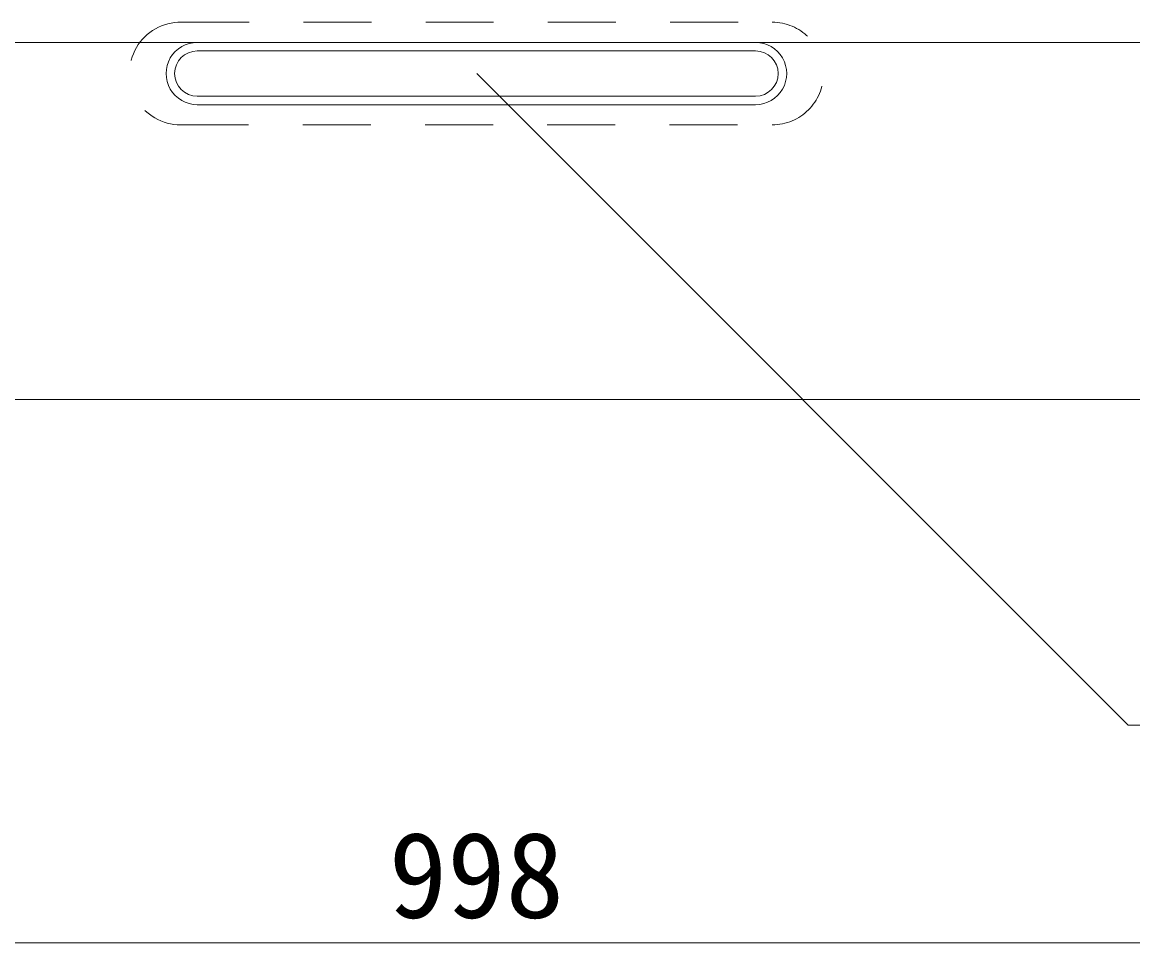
# Model space of a CAD drawing. Units: millimetres, scale not verified. Extents: x -44570 to -19804, y 69050 to 91573.
# Drawn here: x -38301.5 to -37933.5, y 71892.2 to 72197.2 of the extents above; entities that cross this region are included whole.
import ezdxf
from ezdxf.enums import TextEntityAlignment as Align

# ---------------------------------------------------------------- set-up
doc = ezdxf.new("R2010")
doc.units = ezdxf.units.MM
doc.header["$LTSCALE"] = 30
doc.linetypes.add('USER1', pattern=[1.35, 0.75, -0.6])
doc.layers.add('寸法線', color=7, linetype='Continuous', lineweight=9)
doc.layers.add('本体', color=2, linetype='Continuous', lineweight=9)
doc.styles.add('ＭＳ ゴシック', font='')
doc.styles.get('ＭＳ ゴシック').set_extended_font_data('MS Gothic')

# ---------------------------------------------------------------- blocks, each defined once
blk = doc.blocks.new('filled_arrow')
at = {"color": 0, "linetype": 'Continuous', "lineweight": -2}
blk.add_solid([(7.5, 1.25), (0, 0), (7.5, -1.25)], dxfattribs=at)

msp = doc.modelspace()

# ---------------------------------------------------------------- linework, layer by layer
at = {"layer": '寸法線'}
msp.add_line((-38649.97, 71892.24), (-37651.97, 71892.24), dxfattribs=at)
msp.add_lwpolyline([(-38150.88, 72180.16), (-37935.03, 71964.31), (-37729.82, 71964.31)], dxfattribs=at)
at = {"layer": '本体', "color": 4, "linetype": 'USER1', "lineweight": 5}
for p, q in [((-38248.78, 72197.16), (-38052.97, 72197.16)), ((-38248.97, 72163.16), (-38052.97, 72163.16))]:
    msp.add_line(p, q, dxfattribs=at)
at = {"layer": '本体'}
msp.add_line((-38645.47, 72190.48), (-37656.47, 72190.48), dxfattribs=at)
at = {"layer": '本体', "color": 4, "lineweight": 5}
for p, q in [((-38243.47, 72190.48), (-38058.47, 72190.48)), ((-38243.47, 72187.66), (-38058.47, 72187.66)), ((-38243.47, 72172.66), (-38058.47, 72172.66)), ((-38243.47, 72169.85), (-38058.47, 72169.85))]:
    msp.add_line(p, q, dxfattribs=at)
at = {"layer": '本体', "lineweight": 20}
msp.add_line((-38649.97, 72072.24), (-37651.97, 72072.24), dxfattribs=at)
at = {"layer": '本体', "color": 4, "linetype": 'USER1', "lineweight": 5}
for centre, start, end in [((-38248.97, 72180.16), 89.3668, 270), ((-38052.97, 72180.16), 270, 90)]:
    msp.add_arc(centre, 17, start, end, dxfattribs=at)
at = {"layer": '本体', "color": 4, "lineweight": 5}
for centre, radius, start, end in [((-38243.47, 72180.16), 10.31, 89.999, 270.0009), ((-38058.47, 72180.16), 10.31, 269.9991, 90.001), ((-38243.47, 72180.16), 7.5, 90, 270), ((-38058.47, 72180.16), 7.5, 270, 90)]:
    msp.add_arc(centre, radius, start, end, dxfattribs=at)

# ---------------------------------------------------------------- block references
at = {"layer": '寸法線', "xscale": 0.133, "yscale": 0.133, "rotation": 315}
msp.add_blockref('filled_arrow', (-38150.88, 72180.16), dxfattribs=at)

# ---------------------------------------------------------------- texts
at = {"layer": '寸法線', "style": 'ＭＳ ゴシック'}
msp.add_text('998', height=28.48, dxfattribs=at).set_placement((-38150.97, 71914.74), align=Align.MIDDLE_CENTER)

doc.saveas('drawing.dxf')
